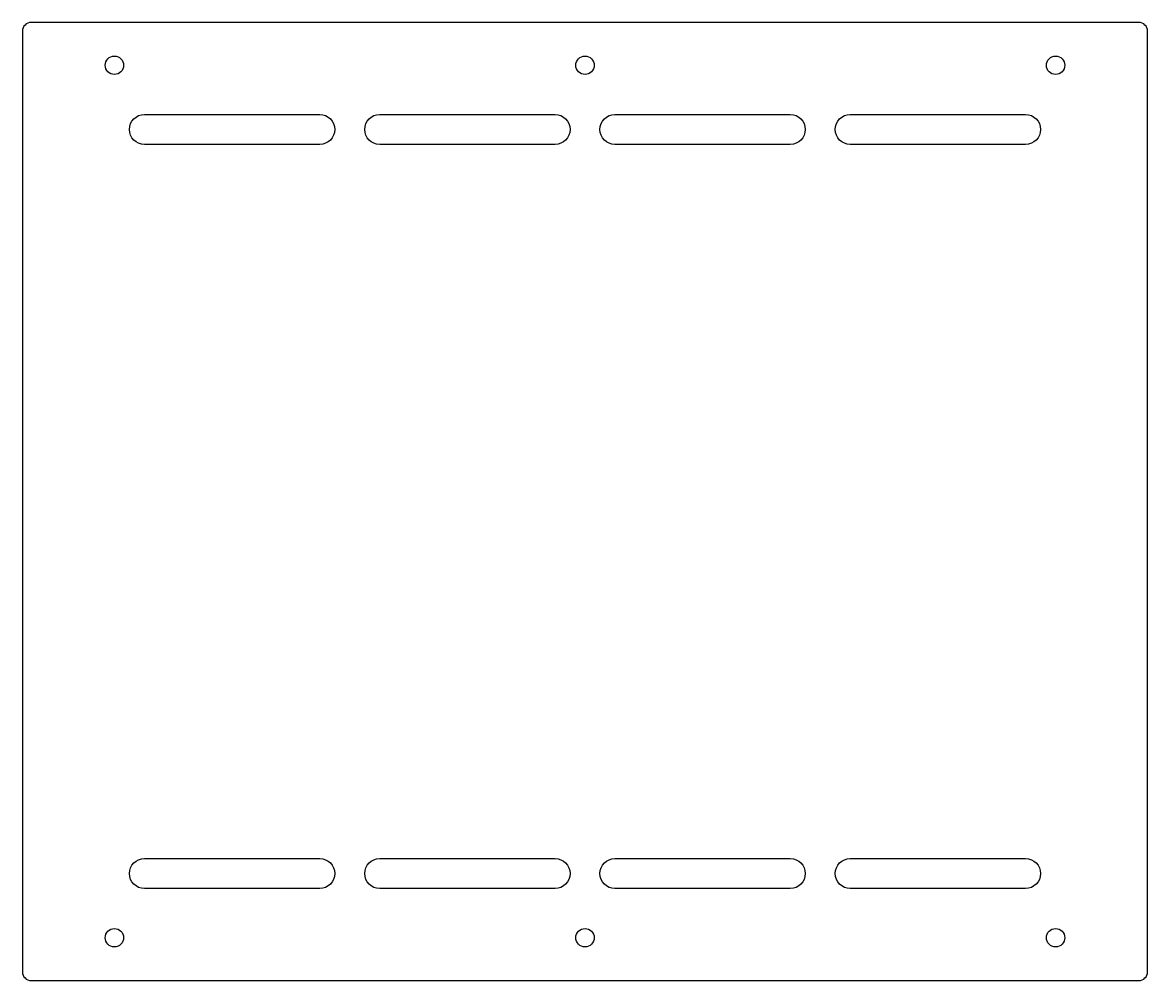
# Model space of a CAD drawing. Header units: millimetres. Extents: x -2 to 261, y 0 to 224.
import ezdxf

# ---------------------------------------------------------------- set-up
doc = ezdxf.new("R2010")
doc.units = ezdxf.units.MM

msp = doc.modelspace()

# ---------------------------------------------------------------- linework, layer by layer
for points in [[(-2, 2, 0.414214), (0, 0), (259, 0, 0.414214), (261, 2), (261, 222, 0.414214), (259, 224), (0, 224, 0.414214), (-2, 222)], [(67.5, 202.5, -1), (67.5, 195.5), (26.5, 195.5, -1), (26.5, 202.5)], [(81.5, 195.5, -1), (81.5, 202.5), (122.5, 202.5, -1), (122.5, 195.5)], [(177.5, 202.5, -1), (177.5, 195.5), (136.5, 195.5, -1), (136.5, 202.5)], [(191.5, 195.5, -1), (191.5, 202.5), (232.5, 202.5, -1), (232.5, 195.5)], [(26.5, 21.5, -1), (26.5, 28.5), (67.5, 28.5, -1), (67.5, 21.5)], [(81.5, 21.5, -1), (81.5, 28.5), (122.5, 28.5, -1), (122.5, 21.5)], [(177.5, 28.5, -1), (177.5, 21.5), (136.5, 21.5, -1), (136.5, 28.5)], [(232.5, 28.5, -1), (232.5, 21.5), (191.5, 21.5, -1), (191.5, 28.5)]]:
    msp.add_lwpolyline(points, format="xyb", close=True)
for centre in [(19.5, 214), (129.5, 214), (239.5, 214), (19.5, 10), (129.5, 10), (239.5, 10)]:
    msp.add_circle(centre, 2.15)

doc.saveas('drawing.dxf')
